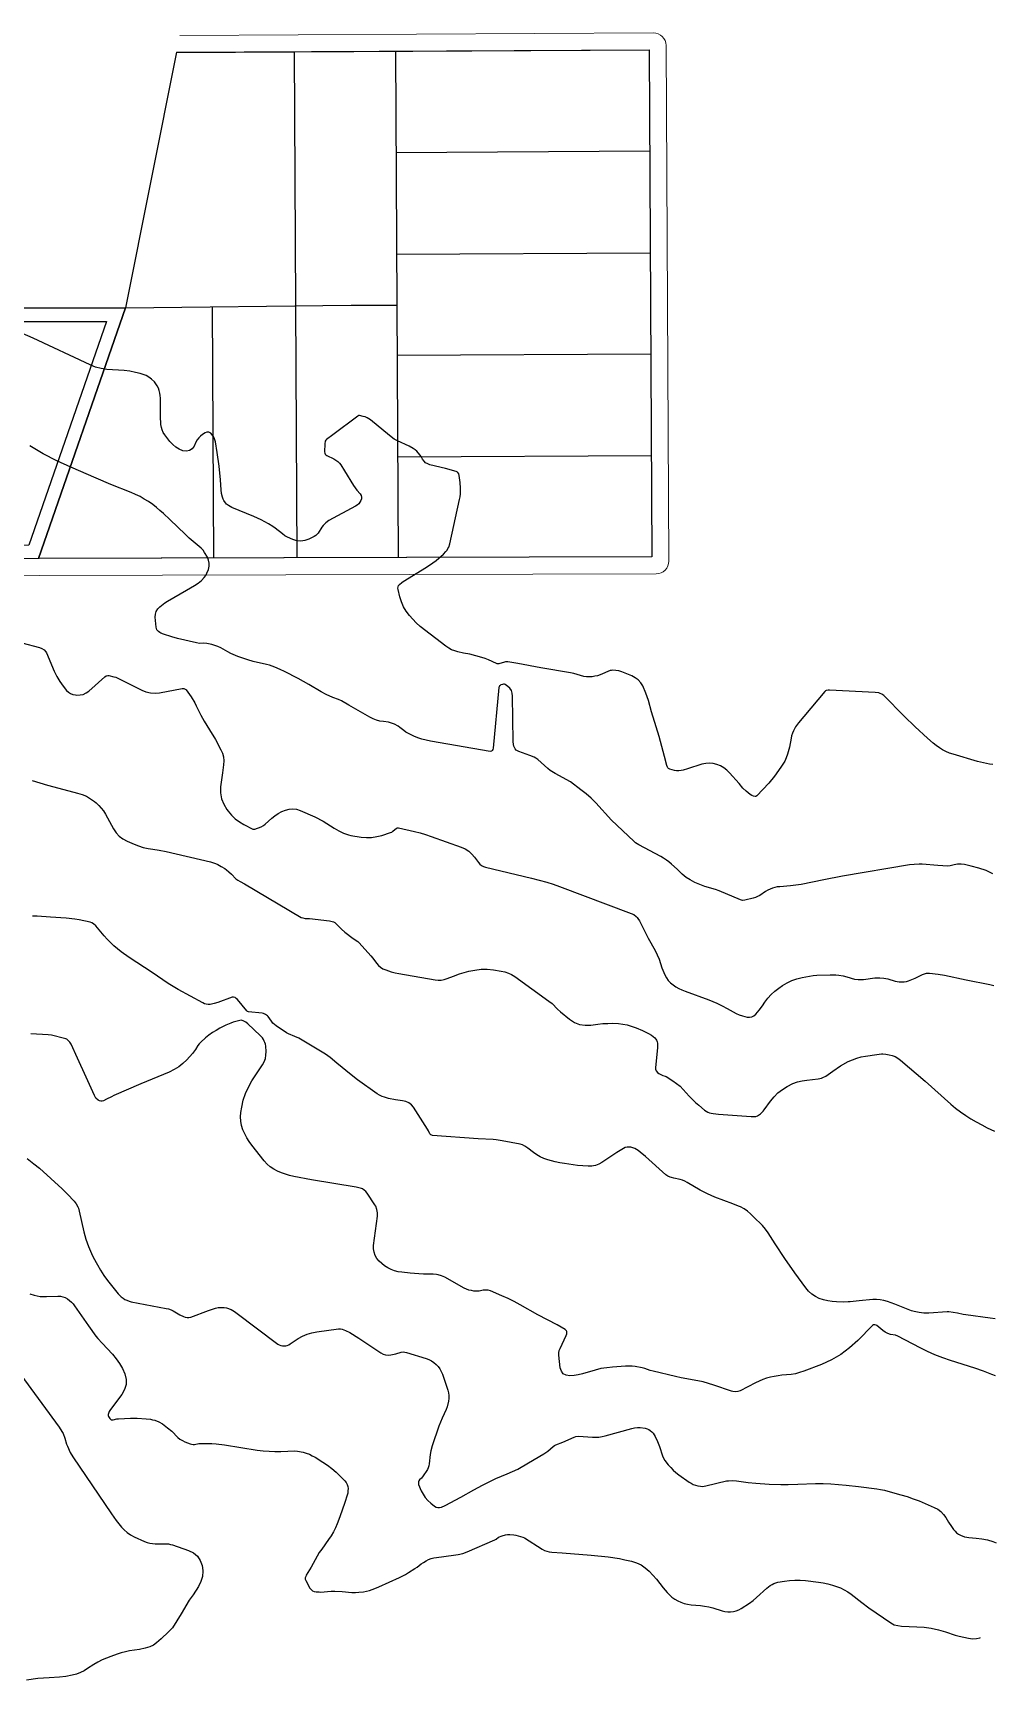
# Model space of a CAD drawing. Header units: centimetres. Extents: x 0 to 1311401, y -389375 to 85618.
# Drawn here: x 657958 to 669308, y -164367 to -144943 of the extents above; entities that cross this region are included whole.
import ezdxf

# ---------------------------------------------------------------- set-up
doc = ezdxf.new("R2010")
doc.units = ezdxf.units.CM
doc.header["$LTSCALE"] = 4
for name, color, linetype in [('04', 254, 'Continuous'), ('CURVAS-INTERMEDIARIAS', 39, 'Continuous'), ('CURVAS-MESTRA', 34, 'Continuous'), ('LIMITE-L', 7, 'Continuous')]:
    doc.layers.add(name, color=color, linetype=linetype)
doc.layers.add('P-MEIOFIO', color=171, linetype='Continuous', lineweight=9)

msp = doc.modelspace()

# ---------------------------------------------------------------- linework, layer by layer
at = {"color": 1}
msp.add_lwpolyline([(659650.548, -145172.908), (665220.33, -145142.538), (665252.936, -151122.294), (658029.975, -151142.04)], dxfattribs=at)
at = {"layer": '04'}
for points in [[(659651.521, -145168.036), (665220.33, -145142.538), (665252.936, -151122.294), (658023.711, -151142.057), (659048.733, -148186.289)], [(659651.521, -145168.036), (659048.733, -148186.289), (661708.369, -148151.655), (662246.754, -148151.655)], [(661037.327, -145161.691), (661067.05, -151133.737)], [(662230.404, -145156.228), (662263.013, -151130.468)], [(665226.851, -146338.489), (662236.946, -146354.809)], [(662243.467, -147550.743), (665233.372, -147534.44)], [(660088.45, -151136.412), (660072.278, -148170.415)], [(665239.893, -148730.392), (662250.002, -148746.711)], [(662256.523, -149942.646), (665246.415, -149926.343)]]:
    msp.add_lwpolyline(points, dxfattribs=at)
at = {"layer": 'CURVAS-INTERMEDIARIAS'}
for points, elevation in [([(669271.864, -154859.139), (669192.063, -154821.597), (669104.554, -154790.394), (669016.847, -154767.617), (668937.128, -154750.593), (668896.086, -154745.191), (668854.699, -154746.375), (668813.443, -154752.336), (668769.591, -154763.685), (668739.96, -154767.284), (668623.86, -154760.719), (668438.077, -154746.006), (668400.789, -154744.369), (668344.87, -154747.52), (668289.294, -154754.962), (667498.621, -154888.429), (667278.543, -154930.007), (667010.701, -154984.198), (666948.966, -154993.978), (666886.868, -155001.116), (666758.935, -155010.72), (666729.618, -155014.265), (666700.837, -155019.905), (666672.861, -155028.704), (666645.409, -155039.606), (666617.58, -155053.53), (666592.96, -155067.317), (666522.964, -155114.692), (666498.638, -155128.148), (666472.806, -155138.397), (666445.966, -155146.534), (666346.483, -155169.845), (666320.46, -155171.748), (666295.131, -155165.499), (666043.621, -155059.27), (666002.975, -155044.476), (665878.43, -155008.024), (665837.572, -154994.214), (665758.579, -154959.374), (665703.771, -154931.434), (665654.821, -154901.465), (665611.129, -154864.257), (665548.517, -154804.055), (665482.52, -154743.846), (665453.477, -154719.134), (665422.898, -154696.368), (665390.981, -154675.474), (665357.933, -154656.417), (665097.176, -154515.42), (665060.597, -154492.326), (665043.587, -154479.009), (664904.704, -154350.022), (664778.489, -154225.756), (664591.568, -154022.515), (664536.292, -153967.966), (664477.712, -153916.991), (664416.918, -153868.395), (664291.5, -153775.593), (664114.183, -153677.615), (664054.869, -153639.174), (664027.507, -153616.881), (663949.477, -153544.395), (663908.121, -153510.953), (663886.258, -153496.04), (663863.611, -153482.625), (663815.128, -153461.812), (663684.481, -153417.787), (663668.207, -153409.815), (663653.948, -153399.661), (663642.724, -153386.237), (663633.516, -153370.631), (663627.173, -153352.899), (663622.254, -153334.863), (663618.113, -153297.582), (663611.078, -152762.899), (663607.253, -152730.217), (663596.8, -152699.016), (663579.626, -152671.277), (663555.991, -152648.78), (663524.847, -152626.609), (663514.259, -152623.134), (663502.775, -152622.867), (663491.416, -152624.884), (663474.239, -152630.853), (663464.751, -152636.408), (663457.135, -152643.403), (663452.322, -152652.558), (663449.374, -152663.142), (663382.728, -153376.821), (663379.28, -153391.539), (663371.963, -153404.761), (663361.009, -153413.147), (663347.302, -153414.598), (662643.098, -153295.166), (662592.374, -153284.459), (662542.467, -153271.137), (662493.783, -153253.885), (662445.906, -153234.016), (662378.094, -153201.252), (662353.689, -153186.761), (662330.644, -153170.181), (662283.869, -153131.947), (662263.484, -153117.531), (662219.313, -153094.008), (662172.012, -153077.498), (662147.592, -153072.146), (662088.512, -153064.427), (662047.093, -153057.223), (662006.706, -153046.794), (661967.899, -153031.539), (661930.135, -153013.051), (661680.503, -152871.301), (661593.995, -152819.861), (661560.454, -152804.301), (661490.705, -152778.507), (661415.521, -152743.296), (661355.866, -152711.309), (661211.163, -152625.901), (661085.351, -152556.631), (660921.555, -152472.866), (660872.39, -152448.938), (660809.678, -152421.707), (660744.847, -152399.963), (660709.8, -152390.419), (660552.687, -152356.343), (660491.298, -152337.363), (660372.691, -152295.045), (660291.952, -152261.099), (660253.283, -152240.65), (660172.742, -152193.778), (660138.563, -152177.503), (660102.902, -152164.805), (660066.242, -152154.497), (660009.005, -152142.456), (659973.364, -152140.403), (659919.634, -152142.236), (659884.231, -152136.924), (659662.571, -152083.903), (659595.956, -152066.167), (659495.831, -152032.979), (659466.387, -152020.04), (659452.6, -152011.828), (659439.29, -152002.732), (659428.244, -151991.915), (659419.413, -151979.865), (659413.887, -151965.993), (659410.566, -151950.887), (659400.325, -151832.22), (659402.717, -151796.825), (659411.272, -151764.057), (659429.086, -151735.27), (659453.06, -151709.121), (659513.997, -151664.096), (659545.781, -151643.514), (659768.576, -151514.518), (659863.444, -151458.136), (659904.795, -151431.192), (659942.673, -151399.564), (659975.184, -151365.718), (659994.081, -151340.557), (660009.055, -151312.877), (660026.171, -151269.427), (660033.624, -151232.149), (660035.019, -151195.404), (660027.33, -151159.444), (660013.573, -151124.015), (659981.371, -151068.497), (659962.845, -151043.143), (659941.524, -151020.081), (659918.347, -150998.56), (659799.725, -150899.798), (659754.969, -150859.414), (659573.143, -150682.523), (659495.041, -150608.402), (659454.976, -150572.574), (659413.83, -150538.107), (659371.048, -150505.688), (659319.919, -150469.732), (659270.709, -150438.975), (659220.311, -150410.481), (659168.137, -150385.399), (659114.772, -150362.59), (658874.606, -150267.263), (658702.012, -150194.258), (658404.512, -150064.961), (658239.612, -149987.67), (658078.019, -149904.373), (657921.404, -149812.073)], 76841.011), ([(657828.902, -152133.502), (658035.679, -152188.962), (658063.92, -152200.351), (658088.612, -152218.168), (658108.511, -152241.302), (658116.16, -152254.431), (658208.049, -152470.768), (658237.948, -152532.113), (658273.472, -152590.383), (658313.336, -152645.958), (658353.963, -152695.856), (658376.833, -152716.681), (658401.828, -152733.348), (658430.004, -152743.772), (658460.298, -152750.026), (658476.603, -152751.406), (658515.195, -152749.827), (658551.856, -152742.46), (658585.622, -152726.4), (658617.47, -152704.542), (658806.963, -152536.082), (658821.849, -152525.889), (658838.725, -152520.391), (658850.496, -152520.974), (658911.336, -152534.197), (658934.932, -152541.322), (658957.862, -152550.351), (659240.321, -152692.873), (659290.44, -152713.664), (659343.151, -152726.511), (659397.123, -152730.55), (659450.982, -152725.164), (659718.093, -152674.77), (659736.085, -152674.759), (659744.475, -152676.521), (659752.142, -152679.569), (659758.7, -152684.56), (659764.532, -152690.847), (659820.897, -152771.706), (659864.202, -152841.02), (659882.985, -152877.276), (659935.632, -152988.198), (659976.511, -153059.122), (660039.665, -153160.623), (660107.937, -153276.335), (660174.131, -153395.019), (660192.285, -153437.533), (660204.541, -153481.087), (660207.924, -153526.204), (660205.407, -153572.37), (660191.406, -153666.503), (660169.989, -153832.399), (660169.666, -153904.44), (660179.873, -153973.631), (660205.866, -154038.563), (660242.398, -154100.647), (660258.624, -154121.938), (660298.691, -154167.739), (660342.22, -154209.396), (660390.928, -154244.845), (660443.104, -154276.171), (660549.155, -154330.45), (660556.991, -154332.414), (660571.348, -154331.782), (660646.69, -154303.09), (660676.697, -154288.453), (660694.363, -154275.004), (660773.085, -154204.035), (660809.811, -154174.474), (660848.35, -154147.883), (660889.605, -154125.736), (660932.674, -154106.559), (660976.964, -154095.635), (661021.051, -154091.687), (661064.833, -154098.223), (661108.401, -154111.732), (661279.34, -154188.435), (661376.755, -154237.339), (661423.612, -154265.088), (661508.474, -154320.886), (661561.54, -154353.045), (661617.584, -154379.672), (661676.16, -154399.724), (661706.269, -154406.755), (661827.521, -154425.156), (661888.971, -154429.756), (661950.004, -154428.988), (662010.392, -154420.186), (662070.363, -154406.016), (662173.032, -154373.25), (662187.734, -154366.023), (662201.322, -154356.877), (662243.157, -154321.277), (662256.415, -154315.669), (662265.903, -154315.992), (662455.526, -154358.586), (662521.253, -154376.026), (662586.259, -154395.998), (662650.78, -154417.665), (663006.363, -154544.819), (663052.032, -154566.054), (663094.102, -154592.067), (663130.78, -154625.263), (663163.862, -154663.228), (663209.45, -154726.437), (663225.812, -154745.239), (663245.302, -154760.768), (663267.263, -154772.628), (663290.937, -154780.538), (663834.57, -154911.39), (664014.261, -154958.869), (664090.427, -154981.47), (664165.354, -155007.866), (665009.979, -155325.386), (665039.594, -155340.089), (665065.65, -155360.449), (665077.081, -155372.583), (665087.64, -155385.378), (665105.202, -155413.594), (665210.226, -155617.803), (665291.18, -155762.422), (665316.513, -155814.137), (665338.296, -155867.346), (665369.596, -155969.561), (665404.855, -156051.71), (665424.022, -156085.828), (665446.303, -156117.358), (665473.259, -156144.978), (665503.337, -156170.013), (665536.631, -156191.577), (665570.894, -156211.294), (665606.602, -156228.237), (665643.281, -156243.322), (665922.138, -156345.866), (666018.048, -156384.863), (666080.581, -156413.947), (666141.363, -156446.527), (666210.54, -156486.172), (666245.95, -156504.397), (666282.225, -156520.411), (666319.793, -156533.097), (666375.45, -156547.44), (666404.264, -156549.033), (666431.334, -156545.083), (666455.779, -156532.794), (666478.471, -156514.962), (666518.66, -156467.311), (666555.092, -156416.737), (666585.338, -156371.172), (666620.168, -156324.772), (666658.155, -156281.468), (666700.868, -156242.817), (666746.734, -156207.282), (666790.245, -156177.424), (666845.325, -156144.574), (666902.449, -156116.682), (666962.638, -156096.229), (667024.861, -156080.731), (667152.587, -156058.147), (667197.59, -156055.057), (667355.142, -156048.998), (667421.347, -156050.351), (667454.214, -156054.091), (667506.094, -156063.146), (667551.865, -156073.728), (667641.853, -156100.128), (667683.294, -156104.468), (667725.054, -156104.722), (667745.866, -156103.265), (667880.086, -156086.624), (667910.473, -156085.243), (667940.875, -156086.246), (667986.274, -156090.719), (668031.51, -156099.044), (668119.49, -156125.611), (668164.851, -156132.763), (668199.641, -156134.151), (668226.141, -156132.519), (668252.2, -156127.46), (668277.973, -156120.109), (668356.91, -156088.088), (668443.459, -156046.294), (668465.236, -156037.363), (668487.993, -156031.361), (668523.034, -156028.762), (668626.625, -156040.932), (668702.971, -156053.725), (668956.817, -156108.13), (669237.084, -156163.087), (669281.264, -156174.529)], 76940.675), ([(657949.795, -153758.788), (658129.811, -153812.356), (658264.738, -153849.723), (658484.615, -153906.032), (658537.804, -153923.366), (658588.782, -153945.045), (658636.477, -153973.253), (658681.961, -154005.805), (658702.077, -154022.331), (658733.885, -154051.607), (658763.224, -154082.951), (658788.849, -154117.39), (658812.005, -154153.896), (658908.477, -154330.164), (658939.529, -154375.72), (658975.514, -154415.852), (659018.892, -154447.843), (659067.204, -154474.411), (659149.099, -154508.955), (659203.493, -154529.37), (659258.694, -154546.791), (659315.104, -154559.744), (659372.339, -154569.717), (659447.099, -154580.343), (659527.881, -154595.618), (660049.432, -154719.493), (660109.38, -154738.207), (660138.056, -154750.861), (660177.551, -154771.605), (660219.902, -154798.126), (660240.041, -154812.883), (660268.408, -154835.716), (660296.937, -154861.732), (660349.657, -154917.877), (660373.65, -154935.474), (660399.574, -154950.519), (660453.06, -154976.177), (661120.983, -155372.982), (661138.86, -155379.953), (661167.354, -155385.418), (661217.425, -155387.48), (661454.703, -155412.018), (661486.398, -155419.524), (661501.057, -155426.417), (661515.119, -155434.893), (661541.002, -155455.757), (661594.461, -155512.566), (661632.704, -155547.612), (661732.773, -155621.928), (661785.27, -155657.995), (661804.508, -155674.39), (661940.587, -155827.507), (661963.241, -155855.093), (662006.019, -155912.28), (662028.741, -155938.622), (662054.072, -155961.432), (662083.316, -155978.965), (662115.157, -155992.974), (662180.801, -156013.389), (662225.823, -156025.616), (662271.334, -156035.846), (662697.752, -156110.043), (662733.424, -156113.46), (662769.202, -156111.534), (662804.451, -156104.676), (662838.55, -156093.4), (662913.175, -156064.039), (662986.54, -156039.188), (663093.766, -156008.803), (663166.453, -155993.607), (663239.51, -155984.641), (663313.119, -155985.031), (663387.088, -155991.649), (663477.386, -156005.611), (663519.836, -156015.245), (663560.8, -156028.588), (663599.515, -156047.464), (663636.737, -156070.038), (664039.017, -156359.483), (664075.819, -156389.104), (664142.026, -156456.68), (664177.284, -156488.296), (664280.921, -156574.521), (664338.672, -156610.839), (664399.395, -156636.223), (664464.6, -156645.185), (664532.789, -156643.205), (664615.831, -156631.209), (664674.766, -156625.168), (664733.926, -156622.139), (664793.243, -156621.115), (664860.698, -156624.148), (664910.698, -156630.272), (664959.867, -156641.228), (665008.49, -156655.408), (665065.994, -156676.052), (665141.313, -156707.243), (665212.902, -156741.232), (665249.875, -156762.848), (665288.283, -156794.752), (665299.473, -156808.079), (665308.388, -156822.475), (665313.893, -156838.492), (665317.142, -156855.581), (665317.516, -156909.528), (665294.649, -157141.328), (665296.734, -157163.949), (665303.353, -157184.083), (665316.782, -157200.489), (665334.746, -157214.398), (665366.984, -157230.65), (665380.231, -157236.187), (665407.837, -157243.718), (665420.556, -157250.193), (665500.349, -157300.95), (665543.252, -157331.232), (665583.951, -157364.005), (665621.334, -157400.524), (665691.091, -157479.336), (665727.144, -157517.676), (665765.393, -157553.838), (665805.099, -157588.536), (665874.3, -157645.496), (665891.956, -157657.949), (665910.508, -157668.511), (665930.416, -157676.232), (665951.213, -157682.049), (665972.787, -157685.963), (666038.026, -157693.756), (666422.415, -157720.532), (666460.633, -157722.351), (666479.008, -157720.1), (666495.939, -157712.605), (666533.449, -157687.415), (666549.645, -157673.806), (666564.171, -157658.428), (666577.569, -157641.859), (666650.42, -157540.282), (666692.57, -157489.203), (666738.612, -157442.512), (666790.489, -157402.422), (666846.275, -157366.733), (666914.857, -157333.053), (666967.34, -157313.274), (667021.825, -157299.996), (667077.661, -157291.042), (667211.056, -157276.397), (667249.92, -157268.737), (667268.372, -157262.497), (667302.518, -157243.395), (667383.818, -157184.699), (667473.452, -157125.211), (667567.478, -157072.95), (667616.387, -157051.123), (667666.33, -157032.537), (667717.816, -157018.816), (667770.343, -157008.349), (667904.561, -156988.424), (667957.616, -156982.179), (667975.258, -156981.809), (668010.449, -156985.42), (668049.655, -156992.53), (668085.523, -157002.023), (668119.745, -157014.992), (668151.528, -157033.156), (668181.656, -157054.794), (668475.148, -157306.045), (668776.18, -157576.557), (668832.539, -157622.875), (668890.985, -157666.517), (668950.819, -157708.399), (669012.44, -157747.631), (669075.048, -157785.14), (669139.137, -157820.064), (669204.213, -157853.266), (669288.377, -157894.059)], 77040.339), ([(669297.525, -160105.611), (669239.531, -160099.314), (668950.949, -160061.115), (668922.982, -160056.477), (668853.906, -160040.486), (668753.295, -160023.535), (668730.732, -160023.878), (668517.604, -160038.199), (668458.921, -160038.042), (668400.731, -160031.541), (668344.188, -160020.348), (668313.133, -160012.18), (668252.748, -159990.122), (668114.06, -159932.125), (668030.129, -159901.745), (667987.508, -159890.184), (667944.442, -159882.19), (667900.719, -159879.557), (667856.559, -159880.502), (667694.868, -159894.208), (667591.139, -159906.154), (667565.188, -159908.161), (667513.088, -159908.633), (667428.336, -159905.8), (667376.533, -159901.483), (667325.39, -159893.81), (667275.265, -159881.117), (667225.823, -159865.063), (667179.768, -159842.682), (667137.298, -159815.652), (667100.186, -159781.616), (667066.65, -159742.929), (666936.549, -159562.77), (666818.334, -159393.706), (666705.355, -159221.098), (666624.545, -159093.431), (666592.493, -159048.735), (666555.494, -159008.051), (666450.163, -158903.949), (666414.858, -158870.338), (666378.1, -158838.282), (666338.987, -158809.704), (666296.518, -158786.404), (666274.321, -158776.365), (666206.608, -158748.94), (665993.38, -158670.568), (665906.212, -158634.28), (665822.419, -158590.75), (665667.724, -158499.139), (665641.146, -158484.895), (665613.755, -158472.803), (665585.158, -158463.943), (665510.332, -158449.181), (665481.966, -158441.763), (665468.017, -158437.17), (665441.75, -158424.808), (665418.285, -158407.704), (665177.247, -158194.286), (665116.042, -158142.817), (665091.249, -158123.298), (665071.383, -158109.971), (665050.628, -158098.546), (665028.546, -158089.978), (665005.574, -158083.313), (664982.352, -158080.97), (664959.672, -158082), (664937.794, -158088.074), (664916.45, -158097.51), (664838.786, -158144.482), (664664.527, -158261.9), (664626.807, -158283.453), (664586.135, -158298.765), (664564.936, -158303.687), (664543.577, -158307.111), (664500.219, -158307.94), (664375.911, -158297.528), (664222.381, -158274.127), (664167.62, -158267.165), (664113.699, -158255.879), (664026.482, -158232.037), (663980.92, -158216.537), (663937.109, -158197.591), (663895.904, -158173.481), (663856.451, -158145.924), (663791.668, -158094.838), (663755.268, -158069.73), (663729.286, -158056.54), (663701.325, -158048.355), (663489.833, -158007.175), (663418.968, -157996.265), (663383.275, -157993.068), (663203.946, -157983.197), (662668.643, -157944.145), (662657.212, -157942.054), (662646.546, -157937.469), (662637.768, -157930.283), (662634.512, -157925.689), (662618.559, -157890.3), (662607.442, -157870.815), (662443.683, -157611.853), (662417.646, -157581.676), (662387.907, -157557.768), (662352.605, -157543.292), (662313.599, -157535.095), (662229.672, -157525.432), (662147.324, -157506.564), (662102.965, -157493.769), (662072.639, -157483.192), (662043.358, -157470.517), (662015.639, -157454.715), (661782.259, -157289.444), (661708.519, -157230.338), (661539.303, -157090.256), (661459.295, -157026.891), (661404.135, -156986.754), (661092.314, -156797.762), (661044.682, -156775.414), (660971.267, -156746.206), (660948.162, -156733.679), (660825.244, -156652.528), (660804.107, -156636.26), (660784.628, -156618.422), (660767.616, -156598.203), (660730.724, -156543.227), (660721.614, -156532.9), (660699.554, -156516.146), (660674.097, -156504.827), (660660.637, -156501.428), (660499.734, -156484.693), (660487.435, -156480.992), (660477.466, -156472.908), (660367.682, -156341.218), (660354.628, -156328.215), (660339.421, -156317.816), (660322.779, -156312.766), (660305.546, -156315.035), (660136.74, -156375.386), (660091.959, -156388.967), (660046.054, -156398.093), (660023.252, -156399.182), (660000.961, -156397.396), (659979.446, -156391.294), (659958.452, -156382.318), (659667.929, -156222.222), (659589.363, -156176.181), (659551.107, -156151.521), (659362.505, -156023.668), (659091, -155846.146), (658999.201, -155780.827), (658913.188, -155708.053), (658870.844, -155667.557), (658832.787, -155628.978), (658796.364, -155588.856), (658699.126, -155473.256), (658673.045, -155449.953), (658653.136, -155438.178), (658631.283, -155430.615), (658502.285, -155401.478), (658451.272, -155392.715), (658348.196, -155382.475), (658166.062, -155371.872), (658006.835, -155359.176), (657951.638, -155356.886)], 77140.003), ([(657888.068, -158217.904), (657967.716, -158277.735), (658034.946, -158331.321), (658300.793, -158573.493), (658364.712, -158635.68), (658443.065, -158718.653), (658466.172, -158750.042), (658485.349, -158784.384), (658493.08, -158801.957), (658504.607, -158838.647), (658558.598, -159079.696), (658581.616, -159167.652), (658595.809, -159210.813), (658611.343, -159253.574), (658647.239, -159337.159), (658667.433, -159377.901), (658717.065, -159468.989), (658755, -159533.136), (658795.099, -159595.829), (658838.419, -159656.339), (658883.893, -159715.393), (658962.875, -159812.57), (658980.45, -159831.607), (658999.375, -159848.987), (659020.325, -159863.853), (659042.615, -159877.061), (659066.331, -159887.867), (659090.539, -159897.223), (659115.471, -159904.412), (659528.742, -159983.225), (659557.472, -159990.426), (659585.369, -159999.724), (659612.019, -160012.156), (659688.809, -160057.879), (659731.104, -160080.478), (659752.748, -160088.073), (659774.59, -160092.016), (659796.733, -160090.491), (659819.074, -160085.314), (660026.842, -160008.757), (660108.086, -159980.871), (660141.47, -159974.348), (660183.738, -159971.736), (660210.883, -159972.929), (660237.444, -159978.098), (660292.786, -159998.374), (660313.078, -160008.081), (660332.393, -160019.614), (660351.05, -160032.354), (660844.209, -160403.62), (660861.047, -160413.753), (660878.667, -160421.406), (660897.481, -160425.337), (660917.068, -160426.786), (660936.76, -160424.484), (660955.769, -160420.059), (660973.735, -160412.452), (660991.008, -160402.72), (661082.322, -160340.289), (661133.618, -160310.258), (661188.595, -160287.676), (661217.199, -160279.043), (661246.047, -160271.45), (661304.718, -160260.425), (661560.149, -160224.1), (661581.887, -160223.615), (661603.013, -160228.581), (661642.977, -160244.323), (661690.849, -160268.773), (661798.813, -160335.355), (662059.964, -160507.914), (662087.029, -160521.609), (662115.014, -160530.923), (662144.376, -160533.66), (662174.659, -160532.017), (662236.186, -160519.189), (662299.184, -160499.497), (662320.136, -160496.627), (662341.231, -160498.03), (662362.441, -160502.272), (662591.992, -160573.31), (662624.461, -160586.006), (662655.231, -160601.531), (662683.451, -160621.317), (662709.981, -160643.943), (662733.024, -160670.141), (662753.328, -160698.053), (662769.531, -160728.522), (662782.994, -160760.714), (662845.759, -160946.628), (662854.086, -160979.027), (662859.179, -161011.7), (662859.439, -161044.757), (662856.476, -161078.081), (662840.719, -161143.643), (662829.108, -161175.228), (662780.867, -161279.536), (662743.063, -161371.288), (662663.792, -161602.775), (662646.425, -161665.364), (662637.931, -161707.781), (662626.622, -161817.795), (662623.44, -161840.568), (662617.542, -161862.404), (662607.144, -161882.487), (662550.152, -161968.597), (662537.608, -161984.057), (662514.496, -162006.849), (662507.375, -162016.763), (662501.959, -162030.884), (662500.438, -162045.542), (662503.84, -162059.883), (662535.112, -162133.766), (662556.657, -162175.59), (662581.891, -162214.618), (662612.651, -162249.458), (662647.1, -162281.502), (662688.787, -162314.803), (662708.281, -162325.751), (662728.485, -162332.31), (662749.718, -162332.31), (662771.641, -162327.916), (662816.091, -162309.431), (662999.983, -162208.67), (663152.247, -162122.704), (663255.32, -162068.374), (663415.08, -161991.595), (663545.931, -161935.849), (663673.225, -161878.513), (663798.384, -161803.766), (663979.391, -161699.635), (664026.999, -161665.537), (664089.25, -161611.583), (664103.701, -161601.827), (664119.425, -161594.17), (664201.705, -161562.158), (664336.398, -161500.757), (664356.45, -161495.136), (664387.807, -161492.12), (664552.396, -161501.682), (664590.56, -161502.254), (664628.483, -161500.401), (664666.049, -161494.883), (664703.374, -161486.939), (665014.536, -161399.591), (665048.203, -161392.462), (665082.033, -161388.463), (665116.076, -161389.177), (665173.401, -161397.291), (665195.094, -161403.467), (665215.478, -161412.066), (665233.898, -161424.336), (665251.008, -161439.03), (665266.034, -161456.39), (665279.762, -161474.635), (665291.522, -161494.208), (665319.4, -161554.917), (665340.772, -161611.009), (665376.765, -161720.79), (665388.914, -161749.507), (665405.477, -161775.724), (665446.182, -161827.785), (665474.293, -161860.616), (665504.154, -161891.6), (665536.645, -161919.817), (665570.885, -161946.188), (665693.004, -162031.833), (665716.481, -162046.294), (665740.832, -162058.768), (665766.492, -162068.27), (665793.026, -162075.786), (665826.695, -162081.711), (665847.384, -162082.897), (665868.037, -162081.259), (665888.675, -162077.733), (666132.921, -162018.778), (666156.151, -162015.65), (666203.109, -162015.141), (666250.308, -162019.034), (666385.844, -162035.655), (666476.41, -162044.548), (666634.029, -162054.808), (666771.672, -162061.775), (666857.393, -162061.999), (666971.672, -162055.924), (667179.496, -162050.019), (667269.861, -162049.844), (667360.108, -162054.32), (667540.331, -162069.83), (667687.351, -162085.623), (667901.647, -162112.28), (667947.571, -162119.293), (667993.052, -162128.757), (668060.655, -162145.915), (668185.998, -162181.177), (668259.327, -162203.498), (668331.977, -162227.74), (668403.588, -162254.861), (668474.52, -162283.905), (668581.173, -162330.096), (668621.768, -162352.512), (668658.58, -162379.227), (668689.699, -162412.399), (668717.035, -162449.87), (668749.629, -162504.142), (668784.356, -162557.563), (668808.714, -162592.497), (668825.458, -162612.464), (668843.912, -162630.365), (668864.947, -162645.156), (668887.691, -162657.88), (668937.08, -162675.596), (668962.692, -162680.965), (668988.77, -162684.586), (669075.013, -162692.022), (669140.967, -162700.169), (669206.132, -162713.137), (669269.65, -162732.055), (669308.458, -162748.576)], 77339.331), ([(657921.538, -159813.442), (657972.423, -159828.546), (658007.927, -159836.442), (658043.688, -159842.124), (658079.81, -159844.478), (658116.189, -159844.62), (658251.374, -159838.889), (658281.224, -159840.521), (658310.066, -159845.746), (658337.372, -159856.374), (658363.669, -159870.606), (658387.932, -159888.992), (658410.613, -159908.972), (658430.958, -159931.337), (658449.73, -159955.307), (658613.832, -160190.404), (658701.074, -160309.255), (658724.142, -160337.951), (658772.856, -160393.184), (658895.281, -160524.25), (658939.624, -160577.571), (658979.506, -160633.707), (659012.703, -160694.04), (659041.422, -160757.164), (659054.916, -160820.791), (659055.782, -160882.612), (659037.707, -160941.735), (659007.008, -160999.075), (658871.169, -161177.03), (658856.854, -161199.551), (658851.325, -161211.654), (658846.609, -161224.182), (658844.583, -161236.689), (658844.848, -161248.809), (658848.551, -161260.368), (658854.537, -161271.527), (658863.021, -161282.935), (658871.179, -161290.563), (658880.198, -161295.949), (658890.506, -161297.974), (658901.665, -161297.755), (658946.385, -161287.194), (658967.561, -161284.375), (659106.577, -161278.916), (659185.733, -161278.192), (659292.105, -161284.42), (659343.388, -161290.892), (659368.711, -161295.964), (659393.877, -161301.94), (659441.85, -161319.699), (659485.634, -161346.14), (659545.375, -161390.396), (659596.739, -161433.308), (659665.934, -161505.5), (659691.043, -161526.383), (659719.028, -161543.217), (659748.933, -161557.335), (659811.803, -161581.302), (659828.605, -161585.976), (659845.542, -161588.547), (659862.664, -161587.979), (659914.865, -161578.78), (659950.356, -161576.649), (660065.379, -161578.07), (660115.461, -161580.894), (660215.133, -161592.725), (660602.157, -161653.91), (660671.499, -161662.805), (660740.999, -161668.983), (660810.736, -161671.08), (660880.636, -161670.48), (661043.451, -161664.076), (661077.278, -161666.016), (661142.352, -161680.518), (661179.655, -161691.127), (661215.948, -161704.134), (661250.743, -161720.757), (661284.536, -161739.778), (661375.066, -161796.988), (661429.489, -161834.039), (661482.019, -161873.437), (661531.734, -161916.328), (661579.567, -161961.568), (661634.935, -162017.645), (661650.548, -162037.869), (661662.503, -162059.567), (661669.001, -162083.479), (661671.853, -162108.867), (661670.335, -162135.303), (661667.195, -162161.469), (661661.619, -162187.215), (661633.741, -162274.447), (661574.335, -162441.779), (661543.093, -162523.413), (661522.1, -162571.883), (661498.729, -162619.072), (661471.823, -162664.332), (661442.542, -162708.291), (661360.862, -162821.838), (661333.237, -162864.239), (661235.591, -163035.637), (661179.998, -163129.049), (661172.731, -163143.974), (661168.16, -163159.944), (661167.466, -163168.035), (661167.876, -163175.965), (661173.083, -163191.126), (661223.097, -163281.514), (661237.332, -163299.701), (661253.298, -163313.514), (661253.953, -163314.081), (661274.154, -163322.738), (661296.732, -163327.587), (661331.882, -163328.069), (661346.278, -163328.265), (661473.401, -163318.329), (661515.762, -163317.032), (661600.472, -163321.519), (661717.464, -163332.363), (661758.95, -163333.276), (661800.393, -163331.241), (661855.384, -163325.435), (661923.248, -163311.436), (661988.414, -163287.908), (662035.458, -163266.962), (662276.595, -163156.029), (662348.397, -163120.055), (662383.22, -163100.085), (662459.112, -163052.502), (662484.62, -163034.896), (662533.26, -162996.529), (662559.265, -162979.744), (662590.47, -162961.529), (662620.144, -162946.557), (662650.678, -162934.115), (662682.489, -162925.457), (662715.151, -162919.328), (662915.755, -162893.633), (662969.81, -162884.938), (663022.83, -162872.515), (663074.027, -162853.938), (663399.752, -162713.425), (663416.364, -162704.747), (663446.673, -162682.717), (663486.753, -162664.407), (663528.446, -162652.02), (663549.964, -162649.488), (663576.67, -162648.937), (663625.281, -162653.527), (663649.218, -162658.202), (663733.08, -162681.272), (663750.991, -162688.117), (663959.094, -162822.713), (663985.573, -162836.948), (664013.008, -162848.198), (664041.877, -162854.979), (664071.693, -162858.773), (664193.912, -162866.337), (664538.254, -162893.409), (664737.686, -162914.666), (664869.823, -162934.49), (664935.435, -162947.014), (665011.956, -162963.357), (665070.556, -162982.399), (665125.531, -163007.735), (665175.084, -163042.509), (665221.01, -163083.585), (665305.873, -163176.852), (665386.694, -163280.319), (665430.842, -163332.722), (665459.132, -163362.231), (665489.42, -163389.199), (665522.725, -163412.347), (665558.02, -163432.954), (665595.538, -163449.319), (665633.893, -163462.737), (665673.519, -163471.748), (665713.99, -163477.825), (665824.41, -163488.033), (665873.659, -163494.383), (665922.422, -163503.034), (665970.432, -163515.155), (666080.344, -163549.188), (666113.156, -163556.292), (666146.514, -163560.062), (666180.243, -163561.599), (666213.398, -163558.56), (666245.498, -163551.962), (666275.996, -163539.991), (666305.44, -163524.45), (666401.368, -163460.793), (666445.087, -163428.217), (666486.818, -163393.124), (666607.279, -163281.804), (666647.425, -163251.122), (666668.774, -163238.089), (666690.961, -163227.055), (666714.395, -163219.029), (666738.667, -163213.002), (666813.55, -163199.579), (666875.994, -163191.339), (666938.525, -163186.956), (667001.195, -163188.356), (667063.954, -163193.603), (667216.118, -163213.426), (667271.298, -163221.794), (667326.074, -163232.458), (667380, -163246.411), (667406.447, -163255.107), (667473.652, -163280.735), (667518.791, -163301.214), (667562.153, -163324.618), (667602.853, -163352.395), (667725.48, -163452.464), (667809.531, -163514.133), (668069.355, -163693.44), (668107.452, -163713.693), (668149.183, -163724.694), (668192.871, -163729.763), (668375.238, -163737.287), (668460.769, -163743.973), (668545.411, -163755.522), (668628.752, -163774.34), (668711.218, -163798.004), (668825.764, -163835.315), (668875.629, -163849.633), (668982.376, -163874.457), (669029.797, -163879.07), (669076.384, -163877.499), (669121.706, -163866.644), (669122.028, -163866.521)], 77438.995), ([(657317.173, -160092.237), (658269.044, -161384.544), (658300.019, -161433.805), (658312.495, -161460.038), (658333.616, -161515.678), (658354.392, -161583.233), (658364.054, -161609.717), (658397.984, -161681.172), (658428.657, -161735.09), (658883.911, -162408.056), (658940.247, -162486.659), (659000.617, -162562.187), (659033.793, -162596.57), (659069.526, -162627.586), (659109.07, -162653.558), (659151.158, -162676.179), (659274.423, -162732.077), (659304.566, -162743.482), (659335.289, -162752.237), (659366.877, -162757.028), (659399.036, -162759.167), (659534.295, -162759.287), (659557.273, -162761.636), (659579.887, -162766.34), (659602.264, -162772.601), (659793.141, -162836.831), (659849.643, -162866.686), (659896.775, -162904.965), (659929.835, -162955.888), (659953.523, -163015.245), (659959.548, -163073.823), (659960.48, -163082.884), (659956.796, -163144.918), (659938.442, -163204.284), (659910.291, -163261.881), (659845.624, -163360.905), (659800.961, -163424.493), (659705.447, -163587.153), (659655.254, -163667.019), (659601.2, -163748.859), (659587.573, -163766.338), (659556.926, -163798.431), (659468.386, -163881.187), (659416.078, -163927.948), (659378.376, -163954.45), (659336.173, -163972.946), (659281.996, -163989.493), (659214.964, -164004.578), (659097.36, -164022.404), (659047.407, -164032.596), (658998.186, -164045.853), (658949.448, -164061.155), (658875.974, -164086.756), (658823.959, -164107.017), (658773.121, -164129.684), (658724.059, -164155.963), (658676.162, -164184.657), (658602.498, -164232.084), (658560.334, -164256.678), (658516.873, -164278.751), (658471.49, -164295.92), (658421.324, -164309.245), (658346.6, -164324.106), (658270.814, -164331.99), (658147.534, -164339.058), (658015.474, -164349.713), (657884.04, -164366.525)], 77538.659)]:
    msp.add_lwpolyline(points, dxfattribs=dict(at, elevation=elevation))
at = {"layer": 'CURVAS-MESTRA'}
for points, elevation in [([(669270.492, -153570.597), (669231.244, -153565.326), (669159.506, -153550.577), (669088.332, -153532.505), (668802.165, -153449.186), (668759.628, -153434.478), (668718.373, -153417.119), (668679.017, -153395.782), (668640.941, -153371.794), (668604.43, -153345.044), (668568.696, -153317.323), (668500.359, -153258.04), (668357.235, -153125.016), (668227.559, -153001.378), (667985.15, -152756.429), (667963.109, -152741.433), (667941.741, -152731.629), (667925.585, -152726.364), (667883.094, -152722.114), (667347.152, -152692.998), (667329.592, -152693.637), (667306.713, -152696.789), (667300.519, -152699.213), (667289.889, -152707.597), (667043.23, -153005.423), (666978.942, -153077.7), (666966.889, -153092.693), (666945.776, -153124.915), (666920.208, -153173.026), (666908.403, -153201.382), (666899.689, -153230.837), (666893.039, -153261.027), (666872.902, -153365.063), (666849.737, -153448.725), (666834.82, -153489.267), (666817.416, -153528.569), (666796.313, -153566.001), (666772.731, -153602.206), (666697.377, -153706.472), (666632.547, -153789.149), (666561.433, -153866.5), (666489.939, -153938.398), (666476.314, -153945.55), (666468.874, -153946.213), (666450.646, -153942.401), (666429.764, -153935.341), (666411.16, -153923.524), (666361.917, -153883.233), (666325.383, -153847.824), (666281.916, -153795.354), (666168.407, -153667.597), (666135.489, -153635.987), (666099.989, -153608.258), (666060.637, -153586.355), (666018.702, -153568.333), (665974.709, -153558.059), (665930.673, -153553.503), (665886.583, -153557.522), (665842.462, -153567.251), (665671.966, -153622.324), (665621.181, -153637.238), (665595.679, -153642.358), (665570.115, -153644.843), (665544.48, -153643.382), (665518.785, -153639.285), (665464.595, -153626.266), (665447.176, -153617.474), (665440.762, -153610.33), (665435.513, -153601.82), (665428.008, -153582.039), (665401.725, -153475.602), (665336.985, -153241.223), (665302.534, -153125.23), (665247.204, -152949.213), (665210.982, -152816.474), (665182.708, -152728.165), (665145.269, -152643.333), (665120.662, -152605.687), (665091.776, -152572.714), (665056.461, -152546.732), (665016.857, -152525.421), (664899.291, -152478.015), (664864.56, -152466.918), (664828.58, -152461.053), (664791.977, -152458.721), (664776.067, -152459.918), (664760.488, -152463.111), (664641.043, -152513.454), (664610.54, -152523.205), (664579.258, -152530.036), (664547.444, -152534.923), (664515.432, -152536.328), (664483.661, -152535.163), (664452.275, -152530.156), (664330.931, -152497.549), (664292.251, -152489.29), (663942.426, -152430.06), (663671.593, -152379.065), (663555.108, -152360.318), (663528.965, -152359.411), (663516.086, -152361.32), (663449.044, -152382.383), (663439.504, -152383.276), (663430.04, -152381.842), (663420.619, -152378.856), (663325.502, -152336.275), (663286.82, -152321.164), (663247.441, -152308.023), (663106.821, -152269.372), (663032.526, -152258.812), (662966.85, -152243.074), (662929.025, -152231.284), (662892.589, -152216.578), (662858.251, -152197.486), (662825.303, -152175.479), (662520.743, -151942.068), (662475.283, -151899.73), (662395.536, -151810.863), (662358.008, -151761.578), (662325.729, -151709.553), (662301.306, -151653.404), (662282.114, -151594.502), (662260.733, -151507.781), (662259.396, -151490.933), (662261.284, -151475.005), (662268.008, -151460.436), (662277.958, -151446.788), (662305.198, -151422.823), (662319.84, -151412.139), (662596.378, -151241.4), (662672.251, -151190.793), (662708.616, -151163.294), (662797.524, -151088.754), (662825.435, -151058.142), (662837.976, -151041.547), (662848.766, -151023.898), (662858.074, -151005.601), (662870.851, -150966.438), (662986.187, -150445.194), (662992.038, -150412.09), (662995.989, -150378.847), (662996.283, -150311.787), (662991.172, -150244.419), (662981.327, -150160.649), (662975.955, -150142.985), (662967.106, -150127.131), (662961.122, -150120.898), (662945.515, -150112.937), (662818.566, -150079.457), (662637.486, -150036.151), (662610.445, -150025.785), (662586.401, -150011.594), (662566.866, -149991.648), (662550.317, -149967.876), (662533.865, -149938.922), (662518.676, -149916.516), (662482.274, -149876.276), (662461.417, -149858.711), (662439.604, -149842.592), (662392.129, -149816.107), (662253.246, -149752.581), (662216.759, -149732.667), (662160.984, -149691.251), (661936.961, -149506.212), (661917.044, -149492.064), (661896.102, -149480.007), (661873.647, -149471.096), (661850.185, -149464.29), (661805.717, -149454.83), (661799.783, -149455.021), (661786.608, -149461), (661493.132, -149683.278), (661419.614, -149736.499), (661409.65, -149746.222), (661403.251, -149758.591), (661398.149, -149786.817), (661394.672, -149883.288), (661397.48, -149897.55), (661403.751, -149910.678), (661408.149, -149916.223), (661419.733, -149924.565), (661504.769, -149965.811), (661528.436, -149979.74), (661550.237, -149995.817), (661569.229, -150015.135), (661586.342, -150036.62), (661631.587, -150107.225), (661734.674, -150279.506), (661754.451, -150308.243), (661775.927, -150335.733), (661813.317, -150378.8), (661824.456, -150397.286), (661830.732, -150416.425), (661829.721, -150436.548), (661823.849, -150457.315), (661811.424, -150477.175), (661796.988, -150495.083), (661779.544, -150510.074), (661760.089, -150523.112), (661446.11, -150693.918), (661409.03, -150719.197), (661377.733, -150751.352), (661363.021, -150770.81), (661318.67, -150841.712), (661305.697, -150857.184), (661290.064, -150869.945), (661272.652, -150880.918), (661208.256, -150913.395), (661161.472, -150929.423), (661114.469, -150936.978), (661067.138, -150931.824), (661019.598, -150918.199), (660957.731, -150889.076), (660927.027, -150871.436), (660898.048, -150851.094), (660814.524, -150784.324), (660785.282, -150763.923), (660733.176, -150730.847), (660648.198, -150683.47), (660559.488, -150643.512), (660301.765, -150539.257), (660262.666, -150517.187), (660239.75, -150498.371), (660226.049, -150483.769), (660206.261, -150455.426), (660198.923, -150439.841), (660190.492, -150415.581), (660180.47, -150373.484), (660175.299, -150330.53), (660167.839, -150211.678), (660153.269, -150049.939), (660129.913, -149889.242), (660108.556, -149765.958), (660097.829, -149727.896), (660089.424, -149710.077), (660071.275, -149680.435), (660054.604, -149663.086), (660032.888, -149652.751), (660009.3, -149651.455), (659987.208, -149659.841), (659956.709, -149679.444), (659932.904, -149697.871), (659911.667, -149718.526), (659894.311, -149742.533), (659879.524, -149768.767), (659858.789, -149814.467), (659833.232, -149846.77), (659803.264, -149868.711), (659766.671, -149875.108), (659725.67, -149871.133), (659681.945, -149851.229), (659641.405, -149826.918), (659605.64, -149796.019), (659573.06, -149760.711), (659511.853, -149681.543), (659494.289, -149653.995), (659480.298, -149625.101), (659471.68, -149594.168), (659466.636, -149561.889), (659462.41, -149461.684), (659460.818, -149250.046), (659458.892, -149219.863), (659454.704, -149190.134), (659447.139, -149161.078), (659437.312, -149132.466), (659423.933, -149105.529), (659408.248, -149080.264), (659389.089, -149057.51), (659355.447, -149026.091), (659324.827, -149003.662), (659292.58, -148984.439), (659257.941, -148969.994), (659221.678, -148958.746), (659165.902, -148945.759), (659100.227, -148932.869), (659034.206, -148923.056), (658967.655, -148917.869), (658896.821, -148915.783), (658828.696, -148911.491), (658761.84, -148901.373), (658696.907, -148882.539), (658633.243, -148857.878), (657959.491, -148544.056), (657809.149, -148474.583)], 76741.346), ([(669300.312, -160779.168), (669257.382, -160761.567), (669158.906, -160723.676), (669058.855, -160690.137), (668771.917, -160599.357), (668679.83, -160567.319), (668589.047, -160532.166), (668500.205, -160492.376), (668412.648, -160449.469), (668150.688, -160312.567), (668122.757, -160301.256), (668063.363, -160290.246), (668034.774, -160280.303), (668017.128, -160271.804), (668002.631, -160263.705), (667975.494, -160244.473), (667902.869, -160186.02), (667896.298, -160182.364), (667880.724, -160177.622), (667865.582, -160178.616), (667852.661, -160186.567), (667679.955, -160362.689), (667583.027, -160449.481), (667480.034, -160527.025), (667367.922, -160590.672), (667249.735, -160645.068), (667042.095, -160724.77), (666993.326, -160740.958), (666943.903, -160754.096), (666893.483, -160762.652), (666785.928, -160772.817), (666739.802, -160778.426), (666694.029, -160786.4), (666648.482, -160795.947), (666603.736, -160808.348), (666559.819, -160822.959), (666517.148, -160840.861), (666475.296, -160860.972), (666292.849, -160954.955), (666265.084, -160964.422), (666235.797, -160966.218), (666206.115, -160962.135), (666191.59, -160958.58), (665984.438, -160888.192), (665921.001, -160868.287), (665856.999, -160850.618), (665792.16, -160836.321), (665595.638, -160801.068), (665530.466, -160787.481), (665265.659, -160725.639), (665232.869, -160716.492), (665168.93, -160693.159), (665136.048, -160684.4), (665056.996, -160668.705), (665019.307, -160664.349), (664981.375, -160663.292), (664943.281, -160664.425), (664789.462, -160675.785), (664720.63, -160683.443), (664652.457, -160694.446), (664585.293, -160710.47), (664435.107, -160755.551), (664385.553, -160767.205), (664335.237, -160775.03), (664284.432, -160780.292), (664242.651, -160772.413), (664208.504, -160755.414), (664185.831, -160724.743), (664170.81, -160684.966), (664154.173, -160534.206), (664154.153, -160507.203), (664159.996, -160480.837), (664169.611, -160455.117), (664242.307, -160302.198), (664248.594, -160283.687), (664250.247, -160264.199), (664248.472, -160255.043), (664245.151, -160246.798), (664232.374, -160233.939), (664137.959, -160178.89), (663909.436, -160061.511), (663701.052, -159940.231), (663630.465, -159902.079), (663558.283, -159867.018), (663485.041, -159834.021), (663350.108, -159776.708), (663322.826, -159768.639), (663294.413, -159766.959), (663265.723, -159770.132), (663216.237, -159781.475), (663190.959, -159781.813), (663155.502, -159778.822), (663125.568, -159774.347), (663096.401, -159767.43), (663068.347, -159756.836), (663041.04, -159743.796), (662810.753, -159615.724), (662773.739, -159599.594), (662735.222, -159587.544), (662715.574, -159583.52), (662675.501, -159580.497), (662559.764, -159579.978), (662507.766, -159578.036), (662404.022, -159569.324), (662305.424, -159558.158), (662262.521, -159550.7), (662220.644, -159539.996), (662180.324, -159524.431), (662138.666, -159504.311), (662103.164, -159481.589), (662069.953, -159456.229), (662040.192, -159426.895), (662012.735, -159394.915), (661992.197, -159359.541), (661977.699, -159322.587), (661972.243, -159283.259), (661972.816, -159242.348), (662019.797, -158895.187), (662020.701, -158855.503), (662012.803, -158816.616), (661997.808, -158779.387), (661988.272, -158761.765), (661897.408, -158626.028), (661881.432, -158605.635), (661862.789, -158587.659), (661841.393, -158573.784), (661829.601, -158569.093), (661767.655, -158555.27), (661242.536, -158468.103), (661032.864, -158427.28), (660983.597, -158415.596), (660935.012, -158401.808), (660887.431, -158384.841), (660840.533, -158365.761), (660796.467, -158342.105), (660755.34, -158314.665), (660718.626, -158281.553), (660684.861, -158244.649), (660538.011, -158058.488), (660507.135, -158015.711), (660478.827, -157971.433), (660454.378, -157924.918), (660432.505, -157876.913), (660416.979, -157827.252), (660406.951, -157776.955), (660405.18, -157725.689), (660408.916, -157673.799), (660418.727, -157610.473), (660436.972, -157528.426), (660461.906, -157448.961), (660496.877, -157373.367), (660538.545, -157300.369), (660663.185, -157111.66), (660682.694, -157074.733), (660697.134, -157036.445), (660703.969, -156996.093), (660705.736, -156954.369), (660701.002, -156889.898), (660697.219, -156869.608), (660691.208, -156849.86), (660683.72, -156830.477), (660674.06, -156812.102), (660663.067, -156794.687), (660635.8, -156763.654), (660488.87, -156626.542), (660467.1, -156609.093), (660450.321, -156598.696), (660435.518, -156591.756), (660412.122, -156586.077), (660396.269, -156587.842), (660318.947, -156609.033), (660288.584, -156619.398), (660229.772, -156645.183), (660160.297, -156680.138), (660115.775, -156704.661), (660072.652, -156731.267), (660031.626, -156761.006), (659991.999, -156792.829), (659936.991, -156842.354), (659918.497, -156862.644), (659902.16, -156884.7), (659872.695, -156931.524), (659840.121, -156976.193), (659772.227, -157051.807), (659726.013, -157096.024), (659676.603, -157135.658), (659622.391, -157168.414), (659564.973, -157196.586), (659229.277, -157335.5), (658911.335, -157473.385), (658882.334, -157487.073), (658825.935, -157517.571), (658788.515, -157534.315), (658772.226, -157538.279), (658756.265, -157539.04), (658740.803, -157535.009), (658725.672, -157527.765), (658699.929, -157504.169), (658681.662, -157474.394), (658586.505, -157257.808), (658484.311, -157033.113), (658408.04, -156868.247), (658394.639, -156845.107), (658386.351, -156834.668), (658367.015, -156816.33), (658356.085, -156809.112), (658344.142, -156803.754), (658331.514, -156799.638), (658175.365, -156762.598), (658137.509, -156757.776), (657932.576, -156747.208)], 77239.667)]:
    msp.add_lwpolyline(points, dxfattribs=dict(at, elevation=elevation))
at = {"layer": 'LIMITE-L'}
for points in [[(658023.711, -151142.057), (645666.407, -151175.838), (646048.293, -148186.289), (659048.733, -148186.289)], [(657909.741, -150982.368), (645848.209, -151015.341), (646189.154, -148346.289), (658823.899, -148346.289)]]:
    msp.add_lwpolyline(points, close=True, dxfattribs=at)
at = {"layer": 'P-MEIOFIO'}
msp.add_lwpolyline([(646514.728, -144991.948), (644621.139, -145002.273), (643425.188, -145008.794), (640983.454, -145022.108, 0.414213562), (640834.775, -145172.417), (640841.568, -146418.199), (640848.089, -147614.151), (640854.61, -148810.102), (640861.131, -150006.053), (640867.924, -151251.836, 0.414213562), (641018.233, -151400.515), (643459.967, -151387.201), (644655.918, -151380.679), (645667.494, -151375.164), (658030.52, -151341.367), (665303.448, -151321.485, 0.415010138), (665452.533, -151171.174), (665419.384, -145091.62, 0.414213562), (665269.074, -144942.941), (659690.401, -144973.36)], format="xyb", dxfattribs=at)

doc.saveas('drawing.dxf')
